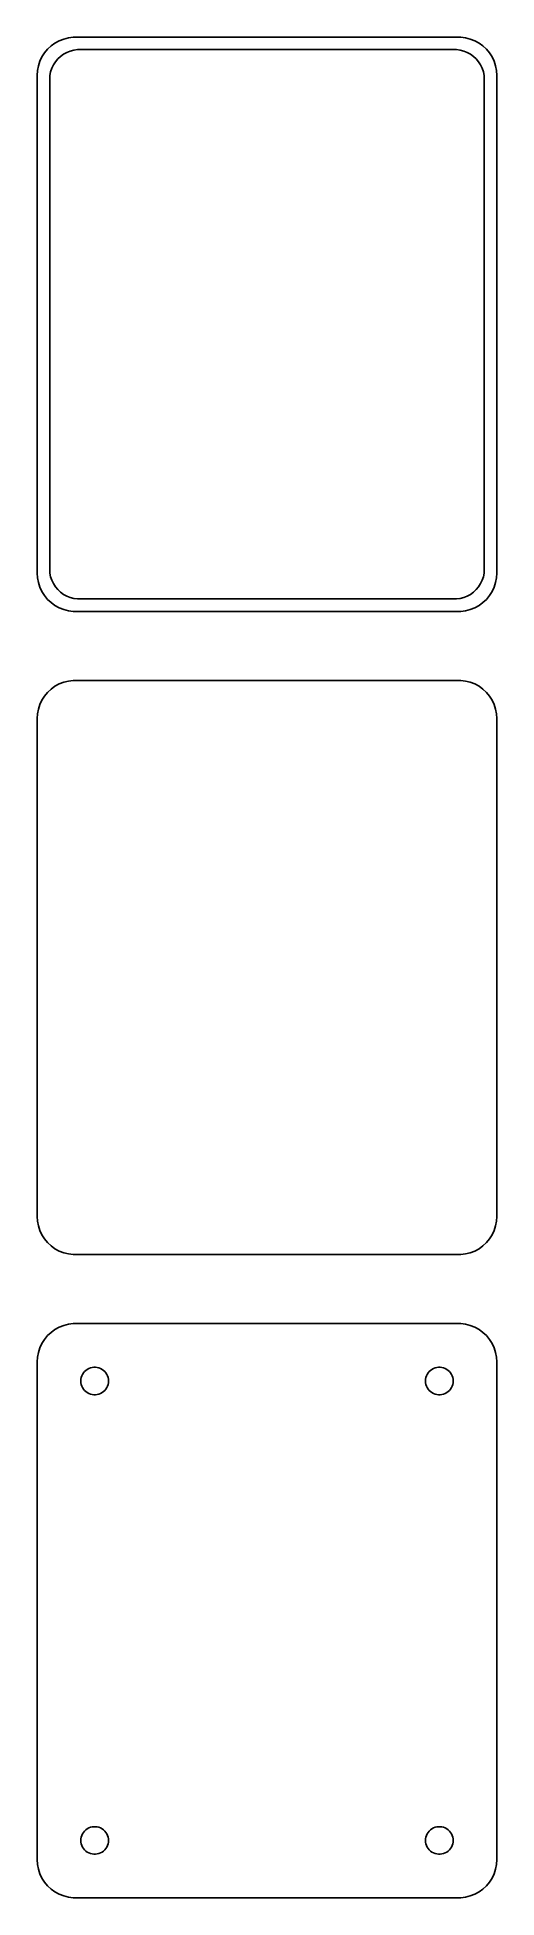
# Model space of a CAD drawing. Header units: metres. Extents: x -30 to 30, y 131 to 373.
import ezdxf

# ---------------------------------------------------------------- set-up
doc = ezdxf.new("R2010")
doc.units = ezdxf.units.M

msp = doc.modelspace()

# ---------------------------------------------------------------- linework, layer by layer
for p, q in [((-28.6448, 371.923), (-29.0451, 371.439)), ((-28.1871, 372.353), (-28.6448, 371.923)), ((-27.6791, 372.722), (-28.1871, 372.353)), ((-27.1289, 373.024), (-27.6791, 372.722)), ((-26.5451, 373.255), (-27.1289, 373.024)), ((-25.9369, 373.411), (-26.5451, 373.255)), ((-25.3139, 373.49), (-25.9369, 373.411)), ((-25.6967, 371.683), (-25.2256, 371.804)), ((25.3139, 373.49), (-25.3139, 373.49)), ((-25.2256, 371.804), (-24.7432, 371.865)), ((-24.7432, 371.865), (24.7432, 371.865)), ((24.7432, 371.865), (25.2256, 371.804)), ((25.2256, 371.804), (25.6967, 371.683)), ((25.9369, 373.411), (25.3139, 373.49)), ((26.5451, 373.255), (25.9369, 373.411)), ((27.1289, 373.024), (26.5451, 373.255)), ((27.6791, 372.722), (27.1289, 373.024)), ((28.1871, 372.353), (27.6791, 372.722)), ((28.6448, 371.923), (28.1871, 372.353)), ((29.0451, 371.439), (28.6448, 371.923)), ((-29.8429, 369.743), (-29.9606, 369.127)), ((-29.6489, 370.341), (-29.8429, 369.743)), ((-29.3815, 370.909), (-29.6489, 370.341)), ((-29.0451, 371.439), (-29.3815, 370.909)), ((-28.251, 368.963), (-28.1007, 369.426)), ((-28.1007, 369.426), (-27.8936, 369.866)), ((-27.8936, 369.866), (-27.633, 370.276)), ((-27.633, 370.276), (-27.323, 370.651)), ((-27.323, 370.651), (-26.9685, 370.984)), ((-26.9685, 370.984), (-26.5751, 371.27)), ((-26.5751, 371.27), (-26.1489, 371.504)), ((-26.1489, 371.504), (-25.6967, 371.683)), ((25.6967, 371.683), (26.1489, 371.504)), ((26.1489, 371.504), (26.5751, 371.27)), ((26.5751, 371.27), (26.9685, 370.984)), ((26.9685, 370.984), (27.323, 370.651)), ((27.323, 370.651), (27.633, 370.276)), ((27.633, 370.276), (27.8936, 369.866)), ((27.8936, 369.866), (28.1007, 369.426)), ((28.1007, 369.426), (28.251, 368.963)), ((29.3815, 370.909), (29.0451, 371.439)), ((29.6489, 370.341), (29.3815, 370.909)), ((29.8429, 369.743), (29.6489, 370.341)), ((29.9606, 369.127), (29.8429, 369.743)), ((-29.9606, 369.127), (-30, 368.5)), ((-30, 368.5), (-30, 303.5)), ((-28.3726, 368), (-28.3421, 368.485)), ((-28.3726, 304), (-28.3726, 368)), ((-28.3421, 368.485), (-28.251, 368.963)), ((28.251, 368.963), (28.3421, 368.485)), ((28.3421, 368.485), (28.3726, 368)), ((28.3726, 368), (28.3726, 304)), ((30, 368.5), (29.9606, 369.127)), ((30, 303.5), (30, 368.5)), ((-28.3421, 303.515), (-28.3726, 304)), ((28.3726, 304), (28.3421, 303.515)), ((-30, 303.5), (-29.9606, 302.873)), ((-29.9606, 302.873), (-29.8429, 302.257)), ((-29.8429, 302.257), (-29.6489, 301.659)), ((-29.6489, 301.659), (-29.3815, 301.091)), ((-28.251, 303.037), (-28.3421, 303.515)), ((-28.1007, 302.574), (-28.251, 303.037)), ((-27.8936, 302.134), (-28.1007, 302.574)), ((-27.633, 301.724), (-27.8936, 302.134)), ((-27.323, 301.349), (-27.633, 301.724)), ((-26.9685, 301.016), (-27.323, 301.349)), ((27.323, 301.349), (26.9685, 301.016)), ((27.633, 301.724), (27.323, 301.349)), ((27.8936, 302.134), (27.633, 301.724)), ((28.1007, 302.574), (27.8936, 302.134)), ((28.251, 303.037), (28.1007, 302.574)), ((28.3421, 303.515), (28.251, 303.037)), ((29.3815, 301.091), (29.6489, 301.659)), ((29.6489, 301.659), (29.8429, 302.257)), ((29.8429, 302.257), (29.9606, 302.873)), ((29.9606, 302.873), (30, 303.5)), ((-29.3815, 301.091), (-29.0451, 300.561)), ((-29.0451, 300.561), (-28.6448, 300.077)), ((-28.6448, 300.077), (-28.1871, 299.647)), ((-28.1871, 299.647), (-27.6791, 299.278)), ((-27.6791, 299.278), (-27.1289, 298.976)), ((-27.1289, 298.976), (-26.5451, 298.745)), ((-26.5751, 300.73), (-26.9685, 301.016)), ((-26.1489, 300.496), (-26.5751, 300.73)), ((-25.6967, 300.317), (-26.1489, 300.496)), ((-25.2256, 300.196), (-25.6967, 300.317)), ((-24.7432, 300.135), (-25.2256, 300.196)), ((24.7432, 300.135), (-24.7432, 300.135)), ((25.2256, 300.196), (24.7432, 300.135)), ((25.6967, 300.317), (25.2256, 300.196)), ((26.1489, 300.496), (25.6967, 300.317)), ((26.5751, 300.73), (26.1489, 300.496)), ((26.5451, 298.745), (27.1289, 298.976)), ((26.9685, 301.016), (26.5751, 300.73)), ((27.1289, 298.976), (27.6791, 299.278)), ((27.6791, 299.278), (28.1871, 299.647)), ((28.1871, 299.647), (28.6448, 300.077)), ((28.6448, 300.077), (29.0451, 300.561)), ((29.0451, 300.561), (29.3815, 301.091)), ((-26.5451, 298.745), (-25.9369, 298.589)), ((-25.9369, 298.589), (-25.3139, 298.51)), ((-25.3139, 298.51), (25.3139, 298.51)), ((25.3139, 298.51), (25.9369, 298.589)), ((25.9369, 298.589), (26.5451, 298.745)), ((-26.5451, 289.255), (-27.1289, 289.024)), ((-25.9369, 289.411), (-26.5451, 289.255)), ((-25.3139, 289.49), (-25.9369, 289.411)), ((25.3139, 289.49), (-25.3139, 289.49)), ((25.9369, 289.411), (25.3139, 289.49)), ((26.5451, 289.255), (25.9369, 289.411)), ((27.1289, 289.024), (26.5451, 289.255)), ((-29.3815, 286.909), (-29.6489, 286.341)), ((-29.0451, 287.439), (-29.3815, 286.909)), ((-28.6448, 287.923), (-29.0451, 287.439)), ((-28.1871, 288.353), (-28.6448, 287.923)), ((-27.6791, 288.722), (-28.1871, 288.353)), ((-27.1289, 289.024), (-27.6791, 288.722)), ((27.6791, 288.722), (27.1289, 289.024)), ((28.1871, 288.353), (27.6791, 288.722)), ((28.6448, 287.923), (28.1871, 288.353)), ((29.0451, 287.439), (28.6448, 287.923)), ((29.3815, 286.909), (29.0451, 287.439)), ((29.6489, 286.341), (29.3815, 286.909)), ((-29.9606, 285.127), (-30, 284.5)), ((-30, 284.5), (-30, 219.5)), ((-29.8429, 285.743), (-29.9606, 285.127)), ((-29.6489, 286.341), (-29.8429, 285.743)), ((29.8429, 285.743), (29.6489, 286.341)), ((29.9606, 285.127), (29.8429, 285.743)), ((30, 284.5), (29.9606, 285.127)), ((30, 219.5), (30, 284.5)), ((-30, 219.5), (-29.9606, 218.873)), ((-29.9606, 218.873), (-29.8429, 218.257)), ((29.8429, 218.257), (29.9606, 218.873)), ((29.9606, 218.873), (30, 219.5)), ((-29.8429, 218.257), (-29.6489, 217.659)), ((-29.6489, 217.659), (-29.3815, 217.091)), ((-29.3815, 217.091), (-29.0451, 216.561)), ((-29.0451, 216.561), (-28.6448, 216.077)), ((28.6448, 216.077), (29.0451, 216.561)), ((29.0451, 216.561), (29.3815, 217.091)), ((29.3815, 217.091), (29.6489, 217.659)), ((29.6489, 217.659), (29.8429, 218.257)), ((-28.6448, 216.077), (-28.1871, 215.647)), ((-28.1871, 215.647), (-27.6791, 215.278)), ((-27.6791, 215.278), (-27.1289, 214.976)), ((-27.1289, 214.976), (-26.5451, 214.745)), ((-26.5451, 214.745), (-25.9369, 214.589)), ((-25.9369, 214.589), (-25.3139, 214.51)), ((-25.3139, 214.51), (25.3139, 214.51)), ((25.3139, 214.51), (25.9369, 214.589)), ((25.9369, 214.589), (26.5451, 214.745)), ((26.5451, 214.745), (27.1289, 214.976)), ((27.1289, 214.976), (27.6791, 215.278)), ((27.6791, 215.278), (28.1871, 215.647)), ((28.1871, 215.647), (28.6448, 216.077)), ((-28.1871, 204.353), (-28.6448, 203.923)), ((-27.6791, 204.722), (-28.1871, 204.353)), ((-27.1289, 205.024), (-27.6791, 204.722)), ((-26.5451, 205.255), (-27.1289, 205.024)), ((-25.9369, 205.411), (-26.5451, 205.255)), ((-25.3139, 205.49), (-25.9369, 205.411)), ((25.3139, 205.49), (-25.3139, 205.49)), ((25.9369, 205.411), (25.3139, 205.49)), ((26.5451, 205.255), (25.9369, 205.411)), ((27.1289, 205.024), (26.5451, 205.255)), ((27.6791, 204.722), (27.1289, 205.024)), ((28.1871, 204.353), (27.6791, 204.722)), ((28.6448, 203.923), (28.1871, 204.353)), ((-29.8429, 201.743), (-29.9606, 201.127)), ((-29.6489, 202.341), (-29.8429, 201.743)), ((-29.3815, 202.909), (-29.6489, 202.341)), ((-29.0451, 203.439), (-29.3815, 202.909)), ((-28.6448, 203.923), (-29.0451, 203.439)), ((29.0451, 203.439), (28.6448, 203.923)), ((29.3815, 202.909), (29.0451, 203.439)), ((29.6489, 202.341), (29.3815, 202.909)), ((29.8429, 201.743), (29.6489, 202.341)), ((29.9606, 201.127), (29.8429, 201.743)), ((-29.9606, 201.127), (-30, 200.5)), ((-30, 200.5), (-30, 135.5)), ((-23.8121, 199.232), (-23.6474, 199.387)), ((-23.6474, 199.387), (-23.4645, 199.52)), ((-23.4645, 199.52), (-23.2664, 199.629)), ((-23.2664, 199.629), (-23.0562, 199.712)), ((-23.0562, 199.712), (-22.8373, 199.768)), ((-22.8373, 199.768), (-22.613, 199.796)), ((-22.613, 199.796), (-22.387, 199.796)), ((-22.387, 199.796), (-22.1627, 199.768)), ((-22.1627, 199.768), (-21.9438, 199.712)), ((-21.9438, 199.712), (-21.7336, 199.629)), ((-21.7336, 199.629), (-21.5355, 199.52)), ((-21.5355, 199.52), (-21.3526, 199.387)), ((-21.3526, 199.387), (-21.1879, 199.232)), ((21.1879, 199.232), (21.3526, 199.387)), ((21.3526, 199.387), (21.5355, 199.52)), ((21.5355, 199.52), (21.7336, 199.629)), ((21.7336, 199.629), (21.9438, 199.712)), ((21.9438, 199.712), (22.1627, 199.768)), ((22.1627, 199.768), (22.387, 199.796)), ((22.387, 199.796), (22.613, 199.796)), ((22.613, 199.796), (22.8373, 199.768)), ((22.8373, 199.768), (23.0562, 199.712)), ((23.0562, 199.712), (23.2664, 199.629)), ((23.2664, 199.629), (23.4645, 199.52)), ((23.4645, 199.52), (23.6474, 199.387)), ((23.6474, 199.387), (23.8121, 199.232)), ((30, 200.5), (29.9606, 201.127)), ((30, 135.5), (30, 200.5)), ((-24.3, 198), (-24.2858, 198.226)), ((-24.2858, 197.774), (-24.3, 198)), ((-24.2858, 198.226), (-24.2434, 198.448)), ((-24.2434, 197.552), (-24.2858, 197.774)), ((-24.2434, 198.448), (-24.1736, 198.663)), ((-24.1736, 197.337), (-24.2434, 197.552)), ((-24.1736, 198.663), (-24.0773, 198.867)), ((-24.0773, 197.133), (-24.1736, 197.337)), ((-24.0773, 198.867), (-23.9562, 199.058)), ((-23.9562, 196.942), (-24.0773, 197.133)), ((-23.9562, 199.058), (-23.8121, 199.232)), ((-23.8121, 196.768), (-23.9562, 196.942)), ((-21.1879, 199.232), (-21.0438, 199.058)), ((-21.0438, 196.942), (-21.1879, 196.768)), ((-21.0438, 199.058), (-20.9226, 198.867)), ((-20.9226, 197.133), (-21.0438, 196.942)), ((-20.9226, 198.867), (-20.8264, 198.663)), ((-20.8264, 197.337), (-20.9226, 197.133)), ((-20.8264, 198.663), (-20.7565, 198.448)), ((-20.7565, 197.552), (-20.8264, 197.337)), ((-20.7565, 198.448), (-20.7142, 198.226)), ((-20.7142, 197.774), (-20.7565, 197.552)), ((-20.7142, 198.226), (-20.7, 198)), ((-20.7, 198), (-20.7142, 197.774)), ((20.7, 198), (20.7142, 198.226)), ((20.7142, 197.774), (20.7, 198)), ((20.7142, 198.226), (20.7565, 198.448)), ((20.7565, 197.552), (20.7142, 197.774)), ((20.7565, 198.448), (20.8264, 198.663)), ((20.8264, 197.337), (20.7565, 197.552)), ((20.8264, 198.663), (20.9226, 198.867)), ((20.9226, 197.133), (20.8264, 197.337)), ((20.9226, 198.867), (21.0438, 199.058)), ((21.0438, 196.942), (20.9226, 197.133)), ((21.0438, 199.058), (21.1879, 199.232)), ((21.1879, 196.768), (21.0438, 196.942)), ((23.8121, 199.232), (23.9562, 199.058)), ((23.9562, 196.942), (23.8121, 196.768)), ((23.9562, 199.058), (24.0773, 198.867)), ((24.0773, 197.133), (23.9562, 196.942)), ((24.0773, 198.867), (24.1736, 198.663)), ((24.1736, 197.337), (24.0773, 197.133)), ((24.1736, 198.663), (24.2434, 198.448)), ((24.2434, 197.552), (24.1736, 197.337)), ((24.2434, 198.448), (24.2858, 198.226)), ((24.2858, 197.774), (24.2434, 197.552)), ((24.2858, 198.226), (24.3, 198)), ((24.3, 198), (24.2858, 197.774)), ((-23.6474, 196.613), (-23.8121, 196.768)), ((-23.4645, 196.48), (-23.6474, 196.613)), ((-23.2664, 196.371), (-23.4645, 196.48)), ((-23.0562, 196.288), (-23.2664, 196.371)), ((-22.8373, 196.232), (-23.0562, 196.288)), ((-22.613, 196.204), (-22.8373, 196.232)), ((-22.387, 196.204), (-22.613, 196.204)), ((-22.1627, 196.232), (-22.387, 196.204)), ((-21.9438, 196.288), (-22.1627, 196.232)), ((-21.7336, 196.371), (-21.9438, 196.288)), ((-21.5355, 196.48), (-21.7336, 196.371)), ((-21.3526, 196.613), (-21.5355, 196.48)), ((-21.1879, 196.768), (-21.3526, 196.613)), ((21.3526, 196.613), (21.1879, 196.768)), ((21.5355, 196.48), (21.3526, 196.613)), ((21.7336, 196.371), (21.5355, 196.48)), ((21.9438, 196.288), (21.7336, 196.371)), ((22.1627, 196.232), (21.9438, 196.288)), ((22.387, 196.204), (22.1627, 196.232)), ((22.613, 196.204), (22.387, 196.204)), ((22.8373, 196.232), (22.613, 196.204)), ((23.0562, 196.288), (22.8373, 196.232)), ((23.2664, 196.371), (23.0562, 196.288)), ((23.4645, 196.48), (23.2664, 196.371)), ((23.6474, 196.613), (23.4645, 196.48)), ((23.8121, 196.768), (23.6474, 196.613)), ((-24.2434, 138.448), (-24.1736, 138.663)), ((-24.1736, 138.663), (-24.0773, 138.867)), ((-24.0773, 138.867), (-23.9562, 139.058)), ((-23.9562, 139.058), (-23.8121, 139.232)), ((-23.8121, 139.232), (-23.6474, 139.387)), ((-23.6474, 139.387), (-23.4645, 139.52)), ((-23.4645, 139.52), (-23.2664, 139.629)), ((-23.2664, 139.629), (-23.0562, 139.712)), ((-23.0562, 139.712), (-22.8373, 139.768)), ((-22.8373, 139.768), (-22.613, 139.796)), ((-22.613, 139.796), (-22.387, 139.796)), ((-22.387, 139.796), (-22.1627, 139.768)), ((-22.1627, 139.768), (-21.9438, 139.712)), ((-21.9438, 139.712), (-21.7336, 139.629)), ((-21.7336, 139.629), (-21.5355, 139.52)), ((-21.5355, 139.52), (-21.3526, 139.387)), ((-21.3526, 139.387), (-21.1879, 139.232)), ((-21.1879, 139.232), (-21.0438, 139.058)), ((-21.0438, 139.058), (-20.9226, 138.867)), ((-20.9226, 138.867), (-20.8264, 138.663)), ((-20.8264, 138.663), (-20.7565, 138.448)), ((20.7565, 138.448), (20.8264, 138.663)), ((20.8264, 138.663), (20.9226, 138.867)), ((20.9226, 138.867), (21.0438, 139.058)), ((21.0438, 139.058), (21.1879, 139.232)), ((21.1879, 139.232), (21.3526, 139.387)), ((21.3526, 139.387), (21.5355, 139.52)), ((21.5355, 139.52), (21.7336, 139.629)), ((21.7336, 139.629), (21.9438, 139.712)), ((21.9438, 139.712), (22.1627, 139.768)), ((22.1627, 139.768), (22.387, 139.796)), ((22.387, 139.796), (22.613, 139.796)), ((22.613, 139.796), (22.8373, 139.768)), ((22.8373, 139.768), (23.0562, 139.712)), ((23.0562, 139.712), (23.2664, 139.629)), ((23.2664, 139.629), (23.4645, 139.52)), ((23.4645, 139.52), (23.6474, 139.387)), ((23.6474, 139.387), (23.8121, 139.232)), ((23.8121, 139.232), (23.9562, 139.058)), ((23.9562, 139.058), (24.0773, 138.867)), ((24.0773, 138.867), (24.1736, 138.663)), ((24.1736, 138.663), (24.2434, 138.448)), ((-24.3, 138), (-24.2858, 138.226)), ((-24.2858, 137.774), (-24.3, 138)), ((-24.2858, 138.226), (-24.2434, 138.448)), ((-24.2434, 137.552), (-24.2858, 137.774)), ((-24.1736, 137.337), (-24.2434, 137.552)), ((-24.0773, 137.133), (-24.1736, 137.337)), ((-23.9562, 136.942), (-24.0773, 137.133)), ((-23.8121, 136.768), (-23.9562, 136.942)), ((-23.6474, 136.613), (-23.8121, 136.768)), ((-23.4645, 136.48), (-23.6474, 136.613)), ((-23.2664, 136.371), (-23.4645, 136.48)), ((-23.0562, 136.288), (-23.2664, 136.371)), ((-22.8373, 136.232), (-23.0562, 136.288)), ((-22.613, 136.204), (-22.8373, 136.232)), ((-22.387, 136.204), (-22.613, 136.204)), ((-22.1627, 136.232), (-22.387, 136.204)), ((-21.9438, 136.288), (-22.1627, 136.232)), ((-21.7336, 136.371), (-21.9438, 136.288)), ((-21.5355, 136.48), (-21.7336, 136.371)), ((-21.3526, 136.613), (-21.5355, 136.48)), ((-21.1879, 136.768), (-21.3526, 136.613)), ((-21.0438, 136.942), (-21.1879, 136.768)), ((-20.9226, 137.133), (-21.0438, 136.942)), ((-20.8264, 137.337), (-20.9226, 137.133)), ((-20.7565, 137.552), (-20.8264, 137.337)), ((-20.7565, 138.448), (-20.7142, 138.226)), ((-20.7142, 137.774), (-20.7565, 137.552)), ((-20.7142, 138.226), (-20.7, 138)), ((-20.7, 138), (-20.7142, 137.774)), ((20.7, 138), (20.7142, 138.226)), ((20.7142, 137.774), (20.7, 138)), ((20.7142, 138.226), (20.7565, 138.448)), ((20.7565, 137.552), (20.7142, 137.774)), ((20.8264, 137.337), (20.7565, 137.552)), ((20.9226, 137.133), (20.8264, 137.337)), ((21.0438, 136.942), (20.9226, 137.133)), ((21.1879, 136.768), (21.0438, 136.942)), ((21.3526, 136.613), (21.1879, 136.768)), ((21.5355, 136.48), (21.3526, 136.613)), ((21.7336, 136.371), (21.5355, 136.48)), ((21.9438, 136.288), (21.7336, 136.371)), ((22.1627, 136.232), (21.9438, 136.288)), ((22.387, 136.204), (22.1627, 136.232)), ((22.613, 136.204), (22.387, 136.204)), ((22.8373, 136.232), (22.613, 136.204)), ((23.0562, 136.288), (22.8373, 136.232)), ((23.2664, 136.371), (23.0562, 136.288)), ((23.4645, 136.48), (23.2664, 136.371)), ((23.6474, 136.613), (23.4645, 136.48)), ((23.8121, 136.768), (23.6474, 136.613)), ((23.9562, 136.942), (23.8121, 136.768)), ((24.0773, 137.133), (23.9562, 136.942)), ((24.1736, 137.337), (24.0773, 137.133)), ((24.2434, 137.552), (24.1736, 137.337)), ((24.2434, 138.448), (24.2858, 138.226)), ((24.2858, 137.774), (24.2434, 137.552)), ((24.2858, 138.226), (24.3, 138)), ((24.3, 138), (24.2858, 137.774)), ((-30, 135.5), (-29.9606, 134.873)), ((-29.9606, 134.873), (-29.8429, 134.257)), ((-29.8429, 134.257), (-29.6489, 133.659)), ((-29.6489, 133.659), (-29.3815, 133.091)), ((29.3815, 133.091), (29.6489, 133.659)), ((29.6489, 133.659), (29.8429, 134.257)), ((29.8429, 134.257), (29.9606, 134.873)), ((29.9606, 134.873), (30, 135.5)), ((-29.3815, 133.091), (-29.0451, 132.561)), ((-29.0451, 132.561), (-28.6448, 132.077)), ((-28.6448, 132.077), (-28.1871, 131.647)), ((-28.1871, 131.647), (-27.6791, 131.278)), ((-27.6791, 131.278), (-27.1289, 130.976)), ((27.1289, 130.976), (27.6791, 131.278)), ((27.6791, 131.278), (28.1871, 131.647)), ((28.1871, 131.647), (28.6448, 132.077)), ((28.6448, 132.077), (29.0451, 132.561)), ((29.0451, 132.561), (29.3815, 133.091)), ((-27.1289, 130.976), (-26.5451, 130.745)), ((-26.5451, 130.745), (-25.9369, 130.589)), ((-25.9369, 130.589), (-25.3139, 130.51)), ((-25.3139, 130.51), (25.3139, 130.51)), ((25.3139, 130.51), (25.9369, 130.589)), ((25.9369, 130.589), (26.5451, 130.745)), ((26.5451, 130.745), (27.1289, 130.976))]:
    msp.add_line(p, q)

doc.saveas('drawing.dxf')
